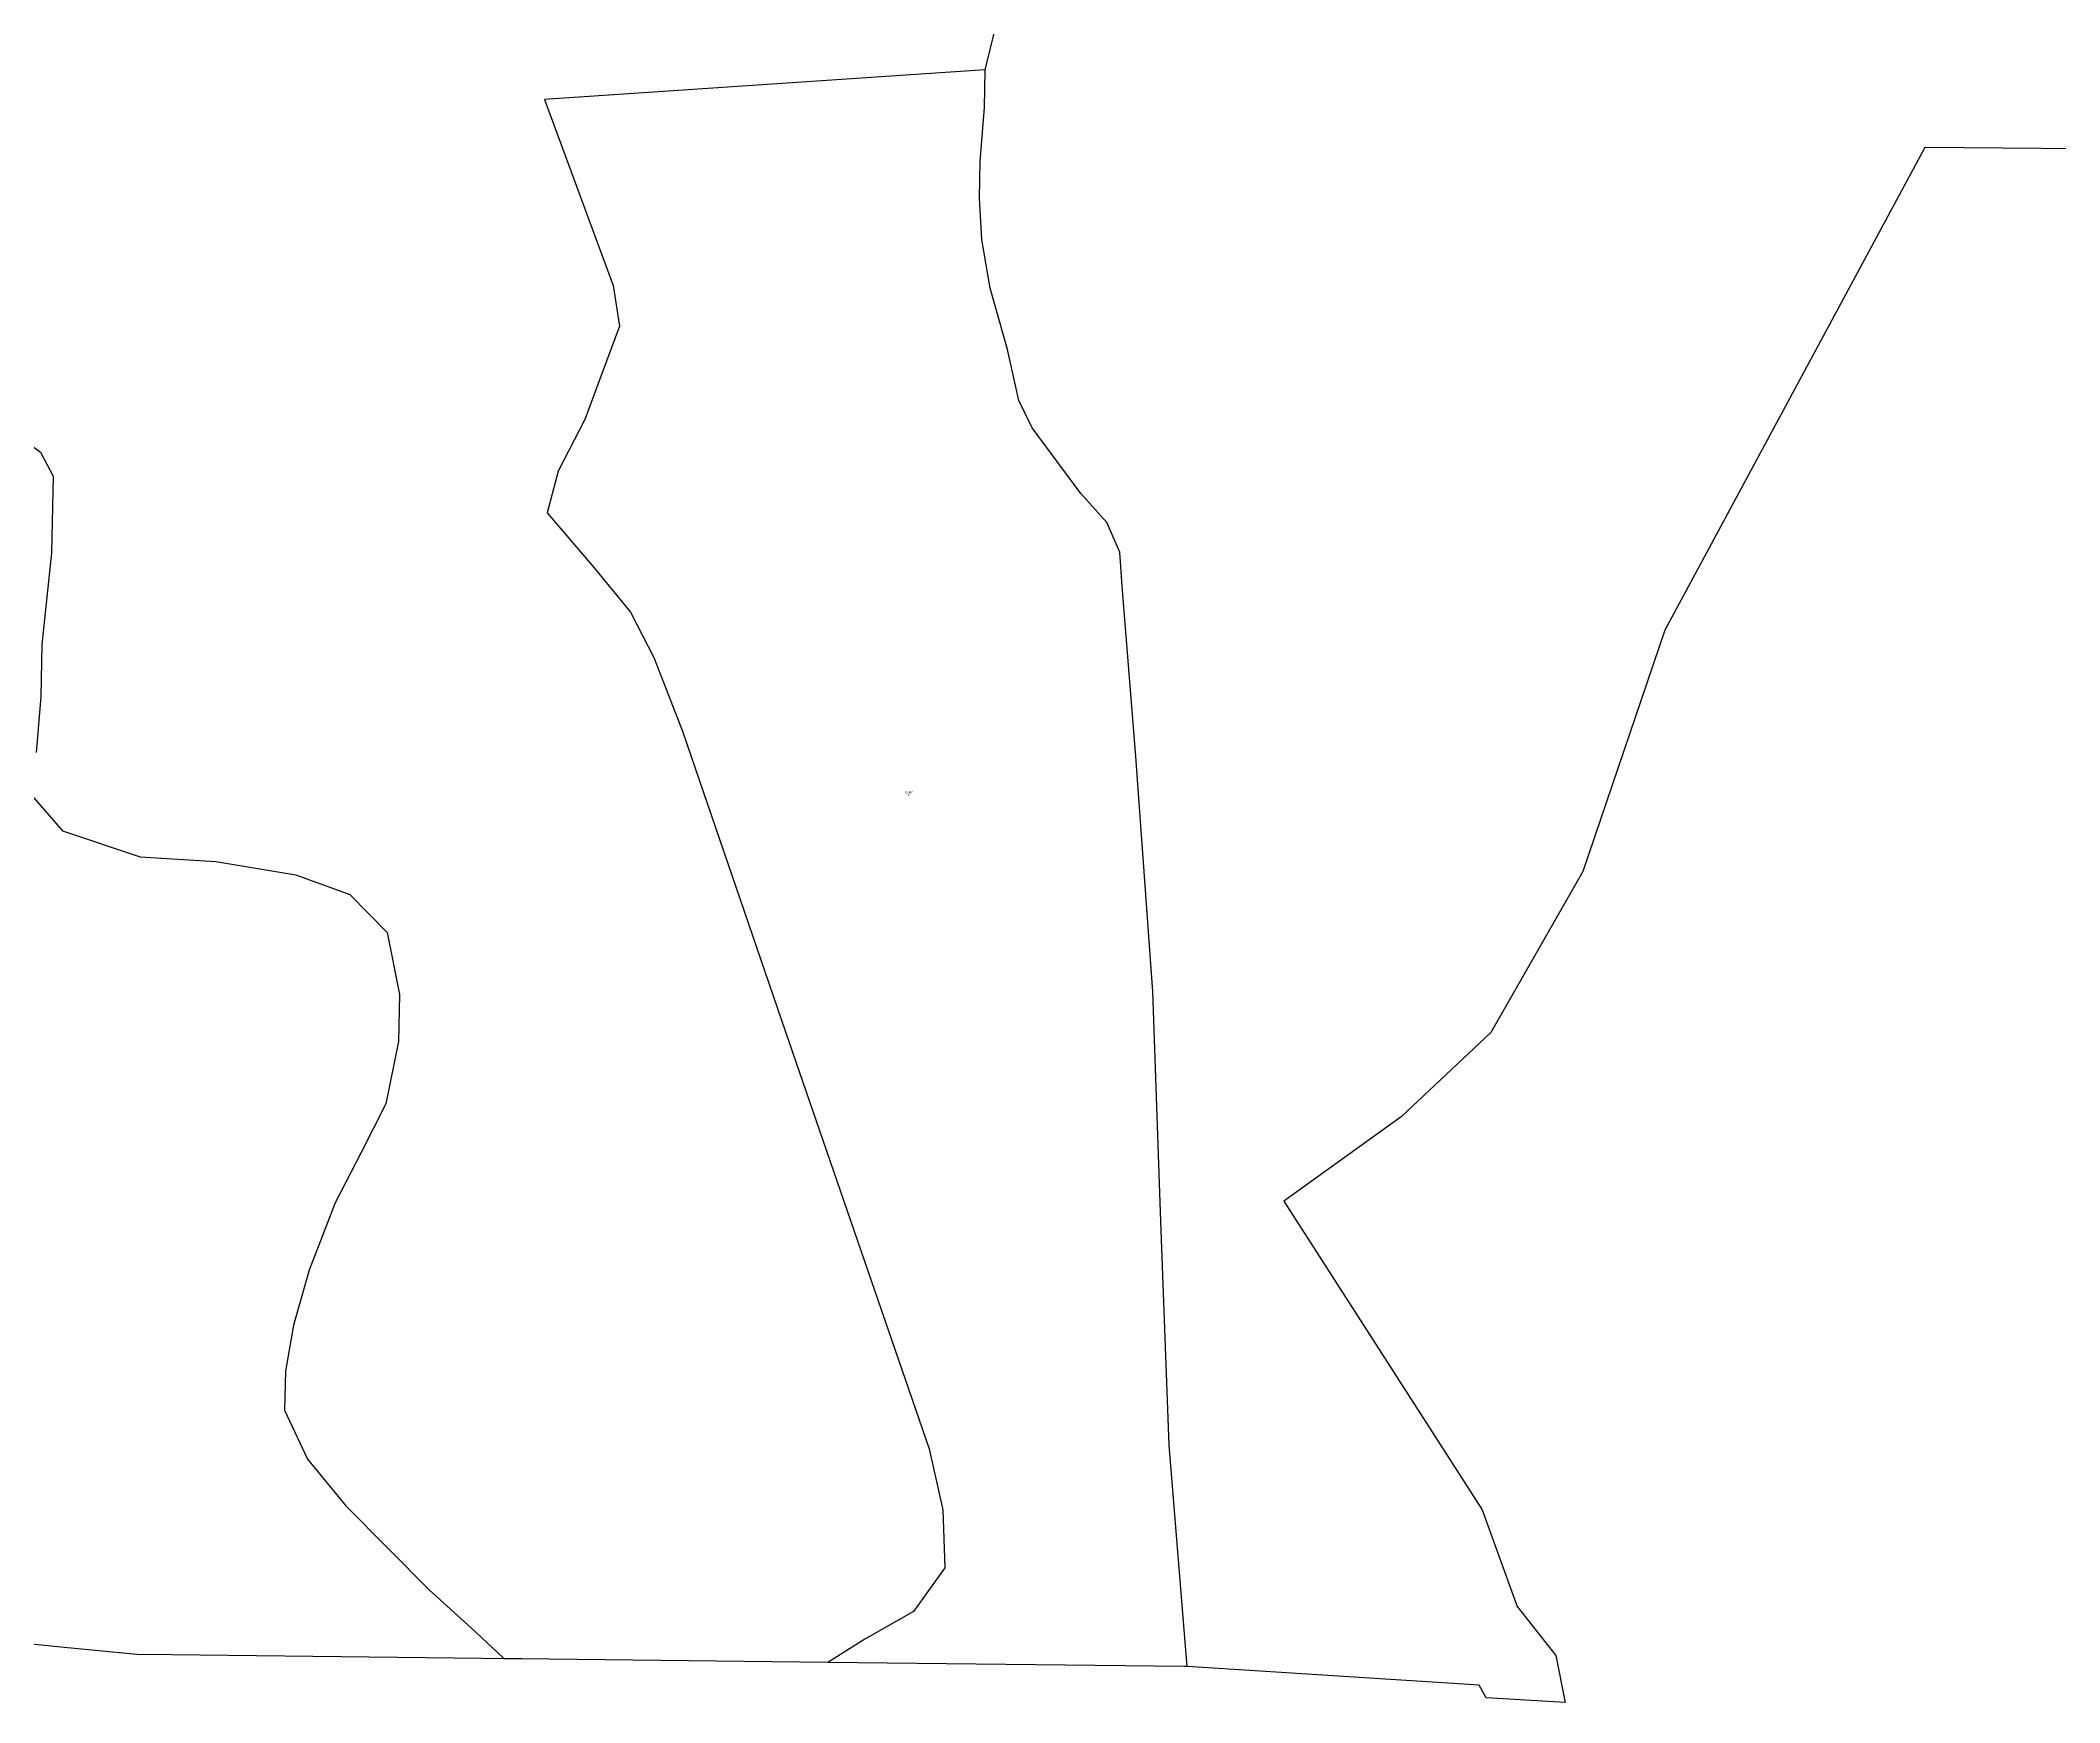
# Model space of a CAD drawing. Header units: metres. Extents: x 424219 to 425867, y 4216427 to 4217083.
# Drawn here: x 425279.6 to 425670.6, y 4216426.8 to 4216748.8 of the extents above; entities that cross this region are included whole.
import ezdxf
from ezdxf.enums import TextEntityAlignment as Align

# ---------------------------------------------------------------- set-up
doc = ezdxf.new("R2010")
doc.units = ezdxf.units.M

msp = doc.modelspace()

# ---------------------------------------------------------------- linework, layer by layer
at = {"layer": 'PG-LI'}
for p, q in [((425462.432, 4216735.8025), (425462.5725, 4216743.1025)), ((425369.1085, 4216435.647), (425369.4465, 4216435.33))]:
    msp.add_line(p, q, dxfattribs=at)
for points in [[(425462.5725, 4216743.1025), (425464.6425, 4216751.4625), (425469.1525, 4216761.372), (425472.6725, 4216772.002), (425473.623, 4216779.882), (425471.443, 4216785.822), (425466.443, 4216796.1215), (425451.713, 4216820.8215), (425431.7735, 4216844.7215), (425412.8635, 4216860.501), (425402.4835, 4216867.611), (425381.8235, 4216880.921), (425365.5235, 4216891.651), (425349.784, 4216900.571), (425320.8135, 4216914.351), (425312.944, 4216921.311), (425301.214, 4216925.441), (425275.2635, 4216934.461)], [(425462.5725, 4216743.1025), (425377.252, 4216737.303), (425390.5515, 4216701.3335), (425391.7915, 4216693.4135), (425385.021, 4216675.3435), (425379.911, 4216665.344), (425377.751, 4216657.294), (425386.851, 4216646.604), (425393.891, 4216638.064), (425398.4205, 4216629.274), (425403.9405, 4216614.9645), (425423.9, 4216556.765), (425451.719, 4216475.996), (425454.389, 4216464.146), (425454.769, 4216452.936), (425448.6885, 4216444.4565), (425439.2685, 4216439.1465), (425432.1235, 4216434.6265)], [(425501.7, 4216433.8145), (425498.199, 4216476.6655), (425496.5595, 4216520.005), (425495.0505, 4216564.5345), (425491.751, 4216610.104), (425489.111, 4216643.0635), (425488.6415, 4216649.6735), (425486.1515, 4216655.4235), (425481.0615, 4216661.0235), (425471.7015, 4216673.713), (425469.1015, 4216679.063), (425466.9015, 4216688.913), (425463.532, 4216700.773), (425461.922, 4216710.213), (425461.482, 4216718.2225), (425461.622, 4216725.4125), (425462.432, 4216735.8025)], [(425271.3705, 4216675.124), (425279.6605, 4216669.054), (425282.0705, 4216664.4045), (425281.7705, 4216649.5145), (425279.91, 4216631.7445), (425279.71, 4216621.655), (425278.79, 4216610.865)], [(425277.83, 4216602.685), (425283.8995, 4216595.665), (425298.92, 4216590.665), (425313.62, 4216589.765), (425329.09, 4216587.155), (425339.52, 4216583.355), (425346.79, 4216576.005), (425349.15, 4216563.9555), (425348.9695, 4216554.8555), (425346.5195, 4216542.8055), (425341.8295, 4216533.5055), (425336.729, 4216523.606), (425331.659, 4216510.606), (425328.639, 4216499.966), (425327.0585, 4216490.9965), (425326.9085, 4216483.4965), (425331.3285, 4216474.0065), (425338.7585, 4216464.9565), (425354.9485, 4216448.6365), (425363.1085, 4216441.267), (425369.1085, 4216435.647)]]:
    msp.add_lwpolyline(points, dxfattribs=at)
at = {"layer": 'PG-LP'}
for p, q in [((425501.122, 4216433.8515), (425432.1235, 4216434.6265)), ((425501.7, 4216433.8145), (425501.122, 4216433.8515))]:
    msp.add_line(p, q, dxfattribs=at)
for points in [[(425674.543, 4216727.7515), (425644.5125, 4216728.0615), (425594.1815, 4216634.563), (425578.321, 4216587.774), (425560.4705, 4216556.624), (425543.13, 4216540.2745), (425520.37, 4216523.925), (425558.8195, 4216464.1555), (425565.559, 4216445.4155), (425573.079, 4216435.9655), (425574.899, 4216426.826), (425559.5855, 4216427.7825), (425558.236, 4216430.2155), (425501.7, 4216433.8145)], [(425369.4465, 4216435.33), (425365.1465, 4216435.3785), (425305.08, 4216436.053), (425298.3015, 4216436.129), (425284.2575, 4216437.5235), (425265.876, 4216439.348)], [(425432.1235, 4216434.6265), (425372.7705, 4216435.293), (425369.4465, 4216435.33)]]:
    msp.add_lwpolyline(points, dxfattribs=at)

# ---------------------------------------------------------------- texts
at = {"layer": 'PG-AA'}
msp.add_text('e', height=0.4, dxfattribs=at).set_placement((425447.77, 4216602.82), align=Align.TOP_CENTER)
at = {"layer": 'PG-AS'}
msp.add_text('22367', height=0.4, dxfattribs=at).set_placement((425447.77, 4216602.82), align=Align.BOTTOM_CENTER)

doc.saveas('drawing.dxf')
